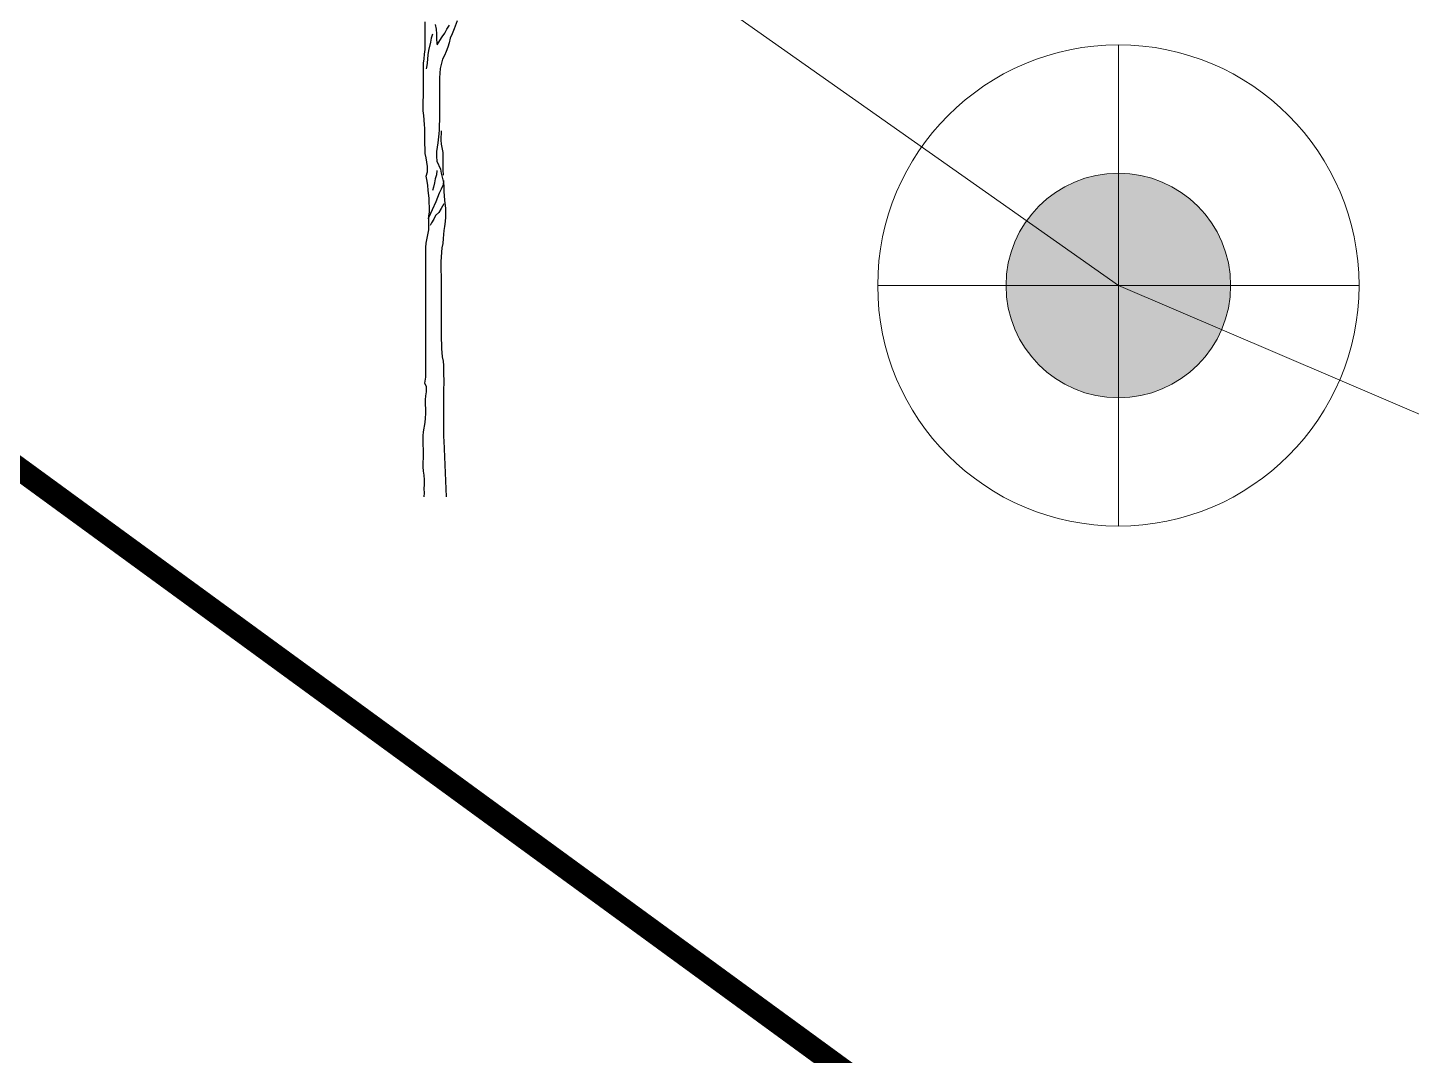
# Model space of a CAD drawing. Header units: inches. Extents: x 350994 to 353538, y 1581369 to 1583842.
# Drawn here: x 351147.01 to 351153.05, y 1582970.58 to 1582975.07 of the extents above; entities that cross this region are included whole.
import ezdxf

# ---------------------------------------------------------------- set-up
doc = ezdxf.new("R2010")
doc.units = ezdxf.units.IN
doc.header["$MEASUREMENT"] = 0
doc.linetypes.add('1', pattern=[0])
for name, color, linetype in [('EP TF', 5, 'Continuous'), ("ROAD'S", 1, '1'), ('TREE', 81, '1')]:
    doc.layers.add(name, color=color, linetype=linetype)
doc.styles.get("Standard").update_dxf_attribs({"font": 'arial.ttf'})
doc.linetypes.add('SILT_FENCE', pattern='A,0.5,-0.2,["EP",Standard,S=0.1,R=0,X=-0.1,Y=-0.05],-0.2', length=0.9)

# ---------------------------------------------------------------- blocks, each defined once
blk = doc.blocks.new('EP1')
at = {"layer": 'EP TF', "lineweight": 5}
h = blk.add_hatch(color=252, dxfattribs=at)
edge = h.paths.add_edge_path()
edge.add_arc((351339.7712, 1583222.9137), 0.49, 0, 360)
at = {"layer": 'EP TF', "color": 252, "lineweight": 5}
for points in [[(351339.7712, 1583223.9637), (351339.7712, 1583221.8637)], [(351338.7212, 1583222.9137), (351340.8212, 1583222.9137)]]:
    blk.add_lwpolyline(points, dxfattribs=at)
for radius in [1.05, 0.49]:
    blk.add_circle((351339.7712, 1583222.9137), radius, dxfattribs=at)
blk = doc.blocks.new('TREE_4')
at = {"color": 94}
for points in [[(-3, -32), (0, 0), (-3, 32), (0, 64), (0, 101), (-3, 136), (-9, 168), (-11, 202), (-11, 237), (-8, 269), (-8, 338), (-11, 370), (-11, 442), (-8, 474), (3, 544), (6, 578), (9, 616), (9, 651), (6, 685), (6, 720), (9, 752), (15, 784), (15, 821), (1, 850), (9, 896), (10, 1901), (13, 1935), (25, 1999), (33, 2037), (33, 2143), (39, 2178), (39, 2216), (36, 2248), (34, 2282), (28, 2346), (25, 2381), (19, 2415), (13, 2453), (22, 2488), (22, 2528), (16, 2563), (11, 2595), (5, 2629), (5, 2667), (2, 2702), (2, 2823), (-1, 2855), (-6, 2924), (-12, 2959), (-12, 3034), (-9, 3075), (-9, 3329), (-3, 3364), (0, 3398), (3, 3436), (3, 3650)], [(98, 3471), (118, 3505), (136, 3534), (156, 3563), (173, 3592), (194, 3624)], [(81, 3630), (90, 3592), (92, 3557), (92, 3520), (95, 3482), (98, 3471)], [(252, 3658), (228, 3595), (214, 3557), (199, 3522), (191, 3488), (179, 3453), (168, 3421), (153, 3390), (139, 3361), (127, 3320), (121, 3288), (118, 3251), (115, 3216), (115, 2884), (112, 2852), (112, 2814), (109, 2782), (103, 2713), (92, 2644), (92, 2606), (94, 2571), (123, 2508), (129, 2476), (146, 2406), (149, 2372), (149, 2334), (152, 2302), (155, 2268), (161, 2204), (161, 2135), (158, 2103), (155, 2065), (149, 2034), (143, 1970), (140, 1932), (134, 1898), (129, 1828), (126, 1791), (126, 1718), (128, 1687), (128, 1188), (131, 1156), (131, 1119), (137, 1055), (143, 1020), (145, 986), (145, 911), (148, 879), (148, 844), (145, 809), (145, 434), (148, 402), (168, -31)], [(61, 3554), (52, 3523), (46, 3491), (29, 3427), (26, 3393), (20, 3329), (14, 3297), (11, 3286)], [(127, 2806), (126, 2733), (129, 2701), (141, 2638), (141, 2499), (144, 2467), (144, 2461)], [(94, 2499), (91, 2464), (83, 2433), (77, 2401), (68, 2369), (60, 2343)], [(146, 2421), (143, 2386), (129, 2354), (112, 2323), (100, 2288), (88, 2256), (59, 2193), (45, 2164), (30, 2132), (25, 2123)], [(149, 2239), (129, 2204), (109, 2172), (85, 2149), (71, 2120), (54, 2091), (42, 2071)]]:
    blk.add_lwpolyline(points, dxfattribs=at)

msp = doc.modelspace()

# ---------------------------------------------------------------- linework, layer by layer
at = {"layer": 'EP TF', "color": 252, "linetype": 'SILT_FENCE', "lineweight": 5, "ltscale": 6, "elevation": 97.6136}
msp.add_lwpolyline([(351334.5485, 1583220.7615), (351313.2661, 1583201.6039), (351299.5682, 1583152.936), (351283.6557, 1583095.4134), (351267.6587, 1583037.5852), (351251.6616, 1582979.7571), (351198.8809, 1582966.7433), (351173.8393, 1582964.5107), (351151.773, 1582973.9413), (351097.7524, 1583012.0323), (351096.5409, 1583017.4695)], dxfattribs=at)
at = {"layer": "ROAD'S", "lineweight": 5, "const_width": 0.1}
msp.add_lwpolyline([(351317.4871, 1583228.5026), (351313.1022, 1583226.1429), (351310.1055, 1583221.3576), (351294.0496, 1583162.9198), (351273.8024, 1583085.9251), (351258.3686, 1583027.8719), (351254.4204, 1583019.4647), (351250.1705, 1583012.0376), (351241.9446, 1583000.4032), (351234.518, 1582991.1913), (351227.9147, 1582984.2722), (351223.8151, 1582980.7082), (351216.0749, 1582974.7677), (351205.729, 1582968.0539), (351195.1609, 1582963.4015), (351186.7031, 1582961.4753), (351180.0283, 1582961.0081), (351164.4301, 1582964.1734), (351151.0211, 1582970.189), (351133.8071, 1582982.7568), (351124.847, 1582989.5379), (351104.2439, 1583004.2965), (351093.6912, 1583010.1622)], dxfattribs=at)

# ---------------------------------------------------------------- block references
at = {"layer": 'EP TF', "color": 1, "lineweight": 5}
msp.add_blockref('EP1', (-187.9983, -248.9724, 123.0949), dxfattribs=at)
at = {"layer": 'TREE', "lineweight": 5, "xscale": 0.0005632341344607994, "yscale": 0.0005632341490127146, "zscale": 0.0005632341444477617}
msp.add_blockref('TREE_4', (351148.7461, 1582973.0363), dxfattribs=at)

doc.saveas('drawing.dxf')
